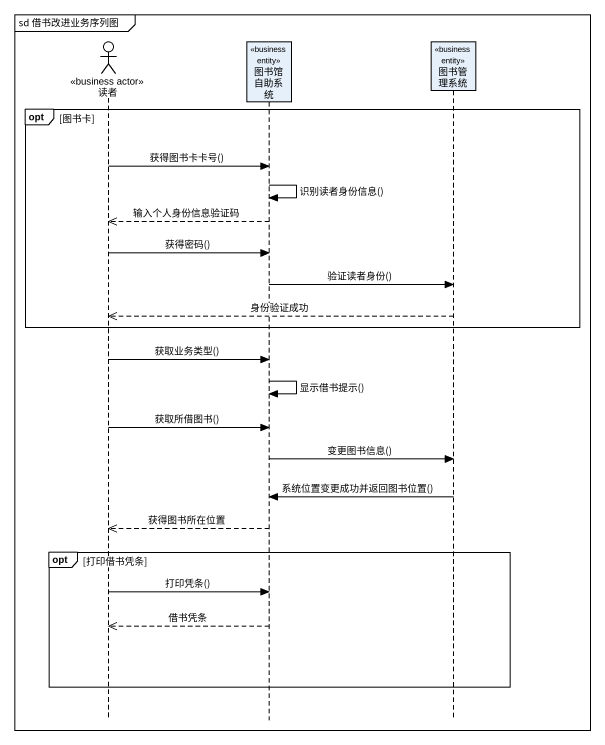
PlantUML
@startuml
mainframe sd 借书改进业务序列图
hide footbox
actor 读者 <<business actor>>
participant 图书馆自助系统 <<business entity>>
participant 图书管理系统 <<business entity>>

opt 图书卡
  读者 -> 图书馆自助系统 : 获得图书卡卡号()
  图书馆自助系统 -> 图书馆自助系统 : 识别读者身份信息()
  图书馆自助系统 -->> 读者 : 输入个人身份信息验证码
  读者 -> 图书馆自助系统 : 获得密码()
  图书馆自助系统 -> 图书管理系统 : 验证读者身份()
  图书管理系统 -->> 读者 : 身份验证成功
end
读者 -> 图书馆自助系统 : 获取业务类型()
图书馆自助系统 -> 图书馆自助系统 : 显示借书提示()
读者 -> 图书馆自助系统 : 获取所借图书()
图书馆自助系统 -> 图书管理系统 : 变更图书信息()
图书管理系统 -> 图书馆自助系统 : 系统位置变更成功并返回图书位置()
图书馆自助系统 -->> 读者 : 获得图书所在位置
opt 打印借书凭条
  读者 -> 图书馆自助系统 : 打印凭条()
  图书馆自助系统 -->> 读者 : 借书凭条
end
@enduml
